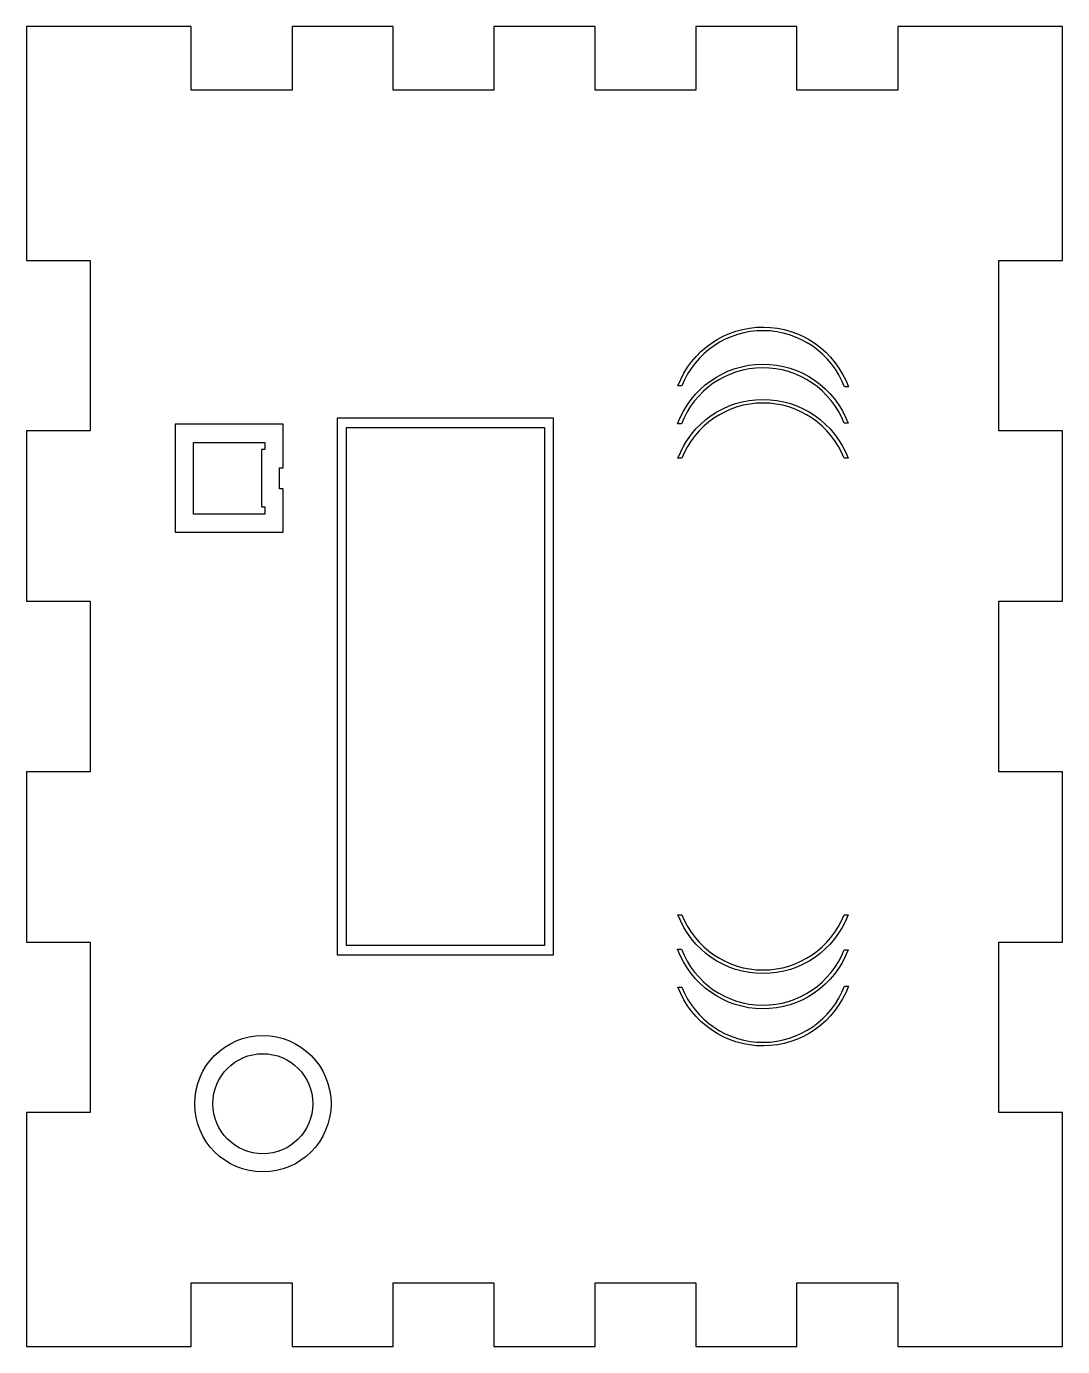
# Model space of a CAD drawing. Header units: inches. Extents: x -5.35 to 0.35, y -0.35 to 6.91.
import ezdxf

# ---------------------------------------------------------------- set-up
doc = ezdxf.new("R2010")
doc.units = ezdxf.units.IN
doc.header["$MEASUREMENT"] = 0

msp = doc.modelspace()

# ---------------------------------------------------------------- linework, layer by layer
for points in [[(-5, 4.6857), (-5.35, 4.6857), (-5.35, 3.7486), (-5, 3.7486), (-5, 2.8114), (-5.35, 2.8114), (-5.35, 1.8743), (-5, 1.8743), (-5, 0.9371), (-5.35, 0.9371), (-5.35, -0.35), (-4.4444, -0.35), (-4.4444, 0), (-3.8889, 0), (-3.8889, -0.35), (-3.3333, -0.35), (-3.3333, 0), (-2.7778, 0), (-2.7778, -0.35), (-2.2222, -0.35), (-2.2222, 0), (-1.6667, 0), (-1.6667, -0.35), (-1.1111, -0.35), (-1.1111, 0), (-0.5556, 0), (-0.5556, -0.35), (0.35, -0.35), (0.35, 0.9371), (0, 0.9371), (0, 1.8743), (0.35, 1.8743), (0.35, 2.8114), (0, 2.8114), (0, 3.7486), (0.35, 3.7486), (0.35, 4.6857), (0, 4.6857), (0, 5.6229), (0.35, 5.6229), (0.35, 6.91), (-0.5556, 6.91), (-0.5556, 6.56), (-1.1111, 6.56), (-1.1111, 6.91), (-1.6667, 6.91), (-1.6667, 6.56), (-2.2222, 6.56), (-2.2222, 6.91), (-2.7778, 6.91), (-2.7778, 6.56), (-3.3333, 6.56), (-3.3333, 6.91), (-3.8889, 6.91), (-3.8889, 6.56), (-4.4444, 6.56), (-4.4444, 6.91), (-5.35, 6.91), (-5.35, 5.6229), (-5, 5.6229)], [(-3.9573, 4.3677), (-3.9573, 4.4827), (-3.9376, 4.4827), (-3.9376, 4.722), (-4.5313, 4.722), (-4.5313, 4.1283), (-3.9376, 4.1283), (-3.9376, 4.3677)], [(-3.64, 4.755), (-3.64, 1.805), (-2.45, 1.805), (-2.45, 4.755)], [(-3.59, 1.855), (-3.59, 4.705), (-2.5, 4.705), (-2.5, 1.855)], [(-4.0376, 4.2283), (-4.4313, 4.2283), (-4.4313, 4.622), (-4.0376, 4.622), (-4.0376, 4.5827), (-4.0573, 4.5827), (-4.0573, 4.2677), (-4.0376, 4.2677)]]:
    msp.add_lwpolyline(points, close=True)
for points in [[(-1.7446, 4.9328), (-1.766, 4.9328, -0.696004), (-0.8283, 4.9278), (-0.8496, 4.9278, 0.684577)], [(-1.7678, 4.7239, -0.696004), (-0.8301, 4.7288), (-0.8515, 4.7288, 0.684577), (-1.7465, 4.7239)], [(-1.766, 4.5349, -0.692105), (-0.8301, 4.5349), (-0.8515, 4.5349, 0.680535), (-1.7446, 4.5349)], [(-0.8515, 2.0251), (-0.8301, 2.0251, -0.692105), (-1.766, 2.0251), (-1.7446, 2.0251, 0.680535)], [(-0.8515, 1.8312), (-0.8301, 1.8312, -0.696004), (-1.7678, 1.8361), (-1.7465, 1.8361, 0.684577)], [(-0.8283, 1.6322, -0.696004), (-1.766, 1.6272), (-1.7446, 1.6272, 0.684577), (-0.8496, 1.6322)]]:
    msp.add_lwpolyline(points, format="xyb", close=True)
for radius in [0.375, 0.275]:
    msp.add_circle((-4.0493, 0.9855), radius)

doc.saveas('drawing.dxf')
